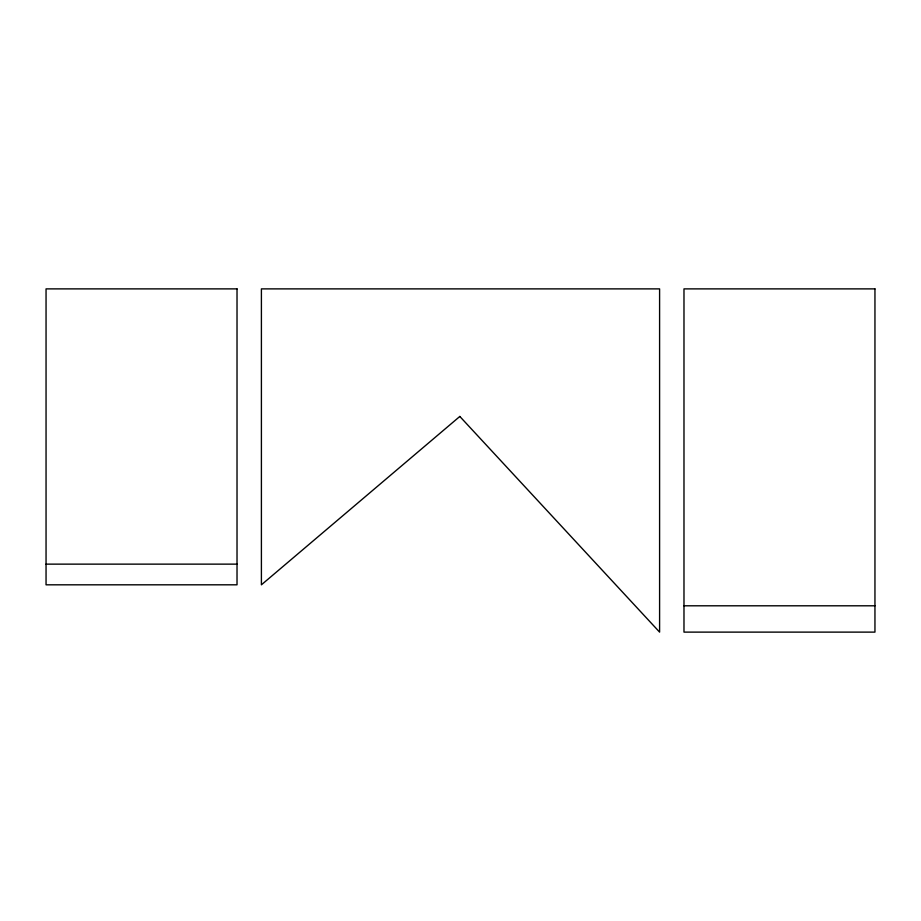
<?xml version="1.0" encoding="UTF-8"?>
<svg xmlns="http://www.w3.org/2000/svg" width="921" height="921" viewBox="0 0 921 921"><rect width="100%" height="100%" fill="white"/><g stroke="black" fill="none" stroke-linecap="round" stroke-linejoin="round"><path stroke-width="1.38" d="M46.05 564.136L237.019 564.136M683.981 605.799L874.95 605.799M459.821 416.453L261.403 584.812L261.403 288.883L659.597 288.883L659.597 632.117L459.821 416.453M237.019 288.883L46.05 288.883L46.05 584.823L237.019 584.812L237.019 288.883M874.95 288.883L683.981 288.883L683.981 632.117L874.95 632.117L874.95 288.883"/></g></svg>
